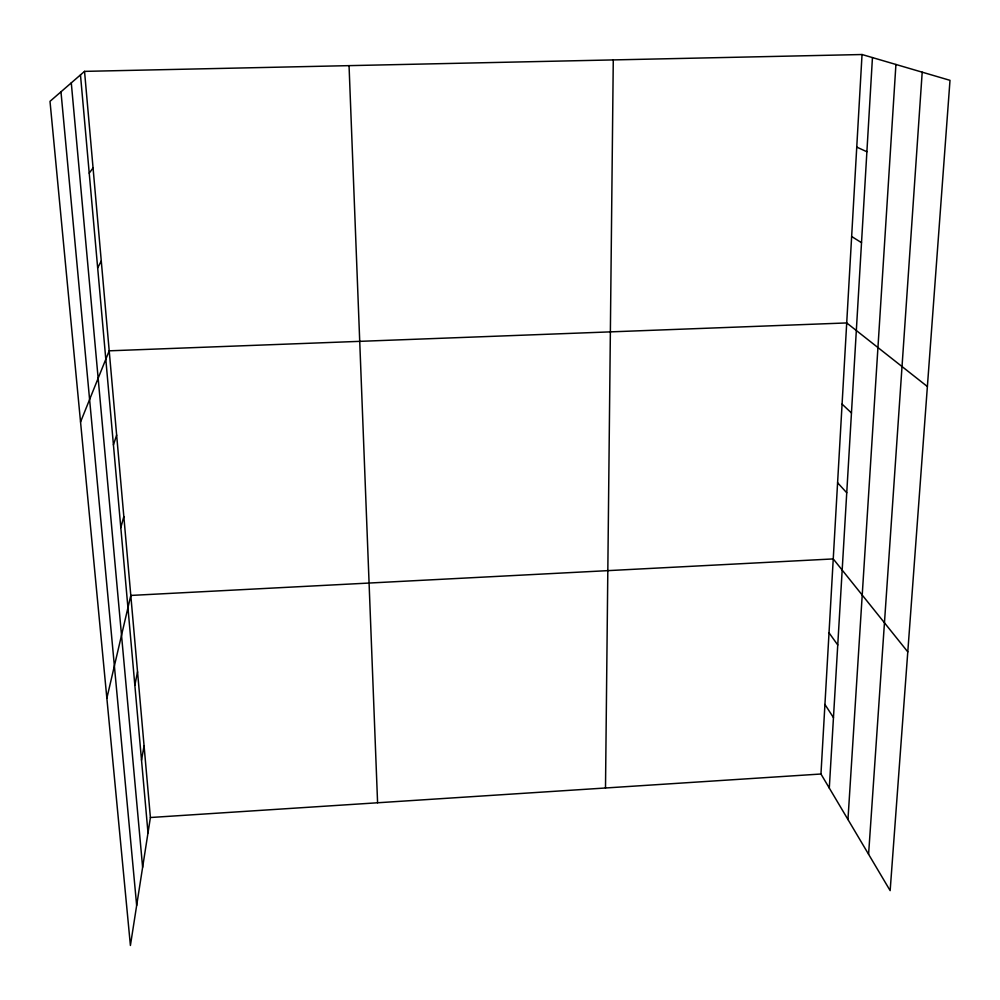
<?xml version="1.0" encoding="UTF-8"?>
<svg xmlns="http://www.w3.org/2000/svg" width="1000" height="1000" viewBox="0 0 1000 1000"><rect width="100%" height="100%" fill="white"/><g stroke="black" fill="none" stroke-linecap="round" stroke-linejoin="round"><path stroke-width="1.5" d="M605.5 787.987L613.275 59.925M862.038 54.525L950 80.337L890.15 890.625L820.962 774.013L862.038 54.525L84.537 71.375L50 101.337L130.412 945.475L150.4 817.513L84.537 71.375M829.3 788.062L872.45 57.587M847.962 819.5L895.925 64.475M868.587 854.287L922.2 72.175M141.525 760.188L144.062 745.8M134.85 685.163L137.537 671.812M106.862 698.2L130.8 595.438L833.238 558.925L907.788 651.888M120.812 527.638L123.837 516.575M113.438 444.862L116.638 435.075M80.55 421.975L109.2 350.825L846.712 322.938L927.387 386.538M97.675 267.887L101.275 260.975M89.237 173.175L93.062 167.887M150.4 817.513L820.962 774.013M856.75 147.088L866.888 151.762M851.65 236.5L861.513 242.675M842.075 404.113L851.45 412.95M837.588 482.738L846.737 492.762M829.025 632.8L837.75 644.975M824.938 704.463L833.462 717.613M60.975 91.825L136.662 905.45M71.287 82.863L142.625 867.275M80.475 74.9L148 832.862M349.05 65.65L377.587 802.775"/></g></svg>
